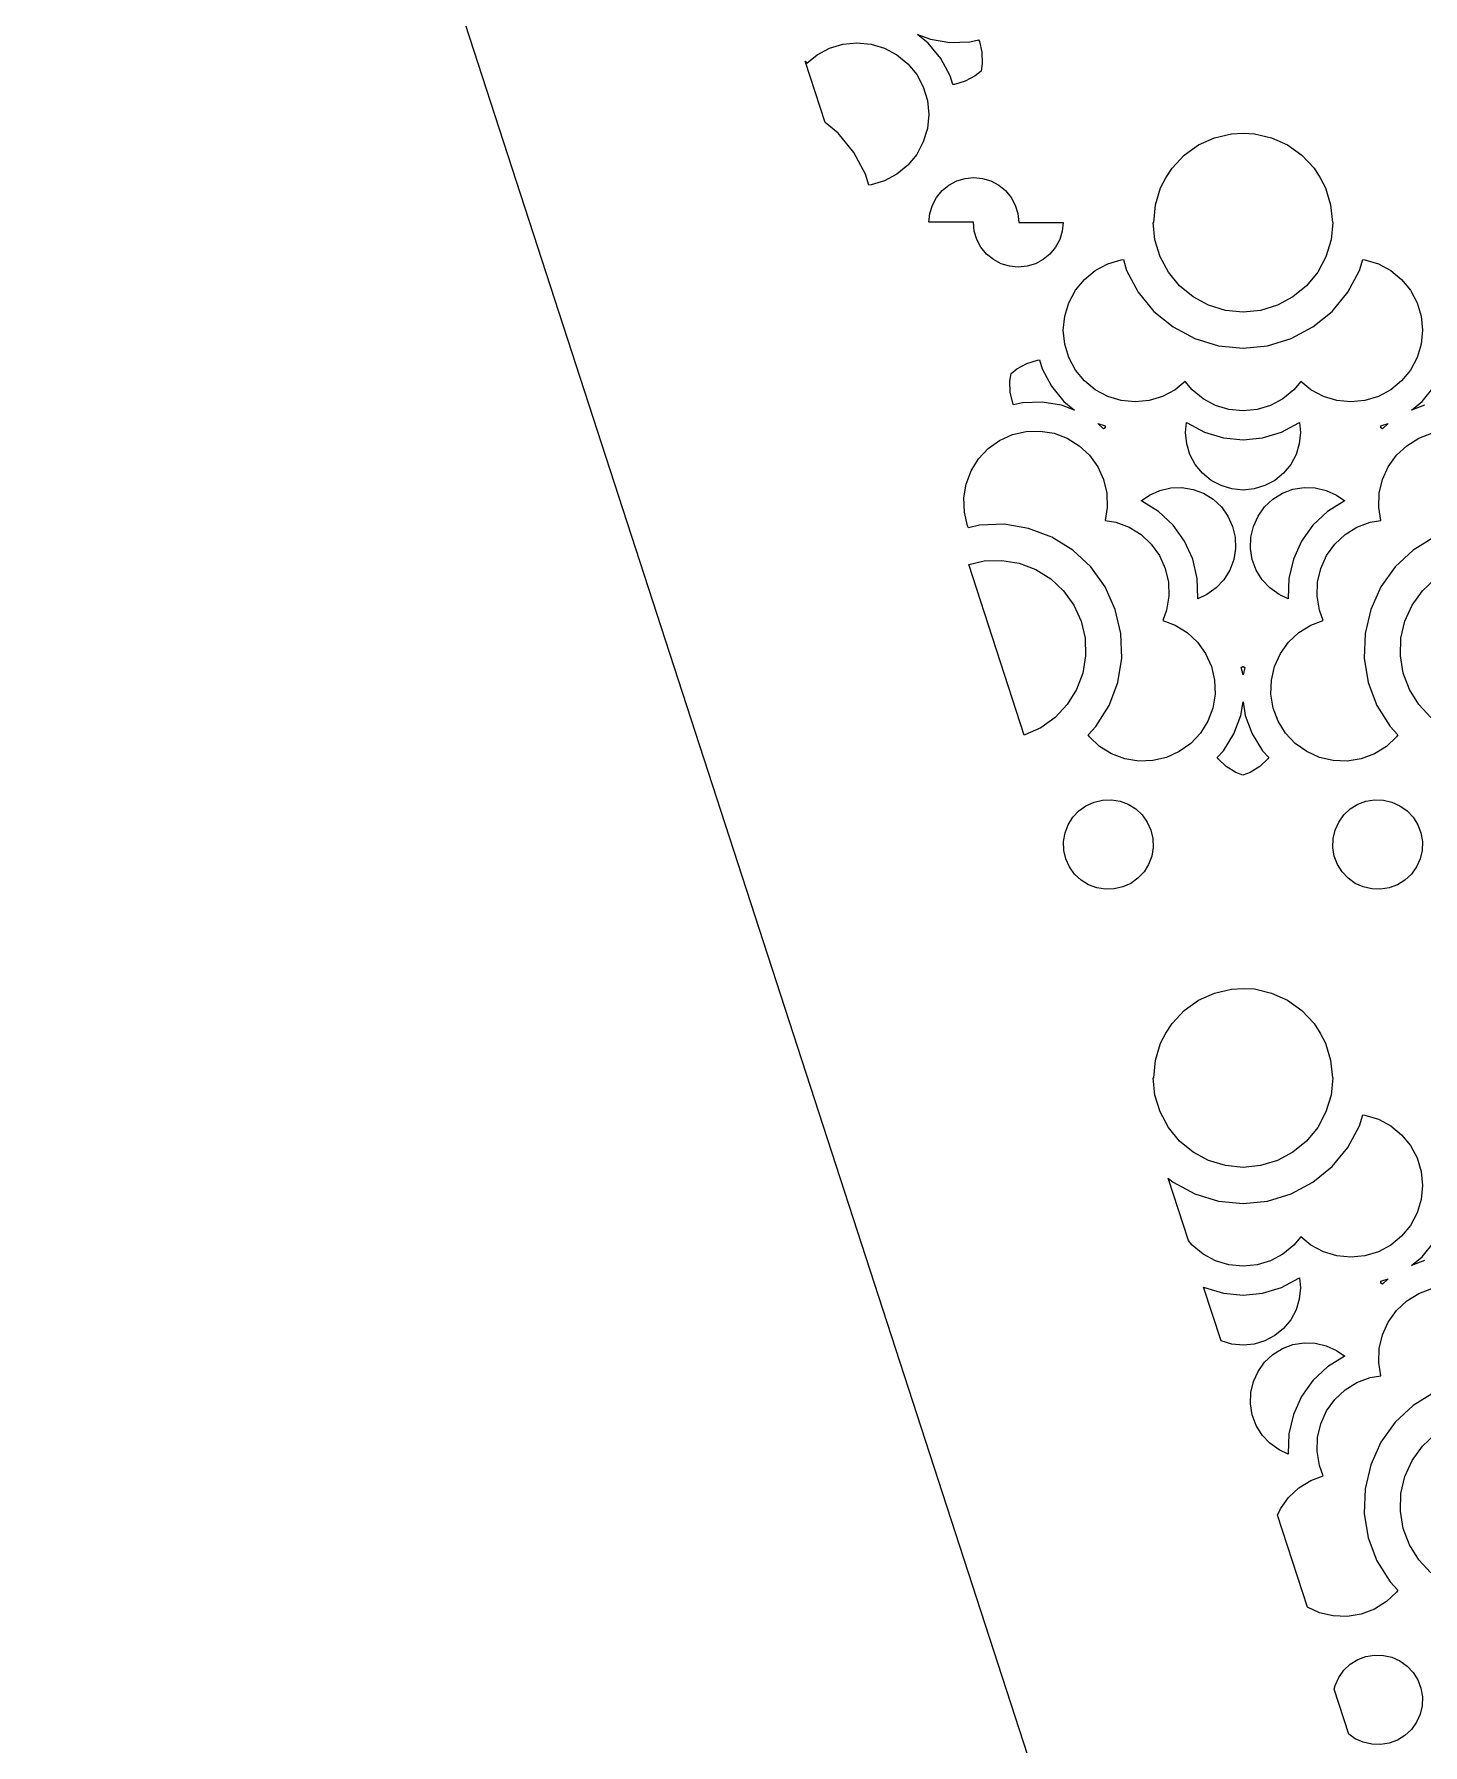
# Model space of a CAD drawing. Header units: metres. Extents: x 20 to 1108, y 20 to 485.
# Drawn here: x 20 to 73.4, y 367.4 to 433.3 of the extents above; entities that cross this region are included whole.
import ezdxf

# ---------------------------------------------------------------- set-up
doc = ezdxf.new("R2010")
doc.units = ezdxf.units.M

msp = doc.modelspace()

# ---------------------------------------------------------------- linework, layer by layer
for p, q in [((20, 484.652), (95, 253.826)), ((54.3916, 432.907), (53.9785, 433.245)), ((53.9785, 433.245), (54.4775, 433.058)), ((49.7207, 432.139), (50.1143, 432.463)), ((50.1143, 432.463), (50.5928, 432.718)), ((50.5928, 432.718), (51.1104, 432.875)), ((51.1104, 432.875), (51.6494, 432.928)), ((51.6494, 432.928), (52.1895, 432.875)), ((52.1895, 432.875), (52.7061, 432.718)), ((52.7061, 432.718), (53.1855, 432.463)), ((53.1855, 432.463), (53.6035, 432.118)), ((54.873, 432.32), (54.3916, 432.907)), ((54.4775, 433.058), (55.2275, 432.934)), ((55.2275, 432.934), (55.9873, 432.959)), ((55.9873, 432.959), (56.3301, 433.039)), ((56.3301, 433.039), (56.3584, 432.977)), ((56.3584, 432.977), (56.4551, 432.557)), ((56.4551, 432.557), (56.4707, 432.123)), ((50.4219, 429.856), (49.6533, 432.221)), ((49.6533, 432.221), (49.7207, 432.139)), ((53.6035, 432.118), (53.9463, 431.7)), ((55.2305, 431.65), (54.873, 432.32)), ((56.4229, 431.835), (56.1973, 431.65)), ((56.4707, 432.123), (56.4229, 431.835)), ((53.9463, 431.7), (54.2021, 431.223)), ((54.2021, 431.223), (54.3594, 430.705)), ((55.334, 431.313), (55.2305, 431.65)), ((55.4004, 431.319), (55.334, 431.313)), ((55.8145, 431.444), (55.4004, 431.319)), ((56.1973, 431.65), (55.8145, 431.444)), ((54.3594, 430.705), (54.4121, 430.165)), ((50.9258, 429.443), (50.4219, 429.856)), ((54.4121, 430.165), (54.3594, 429.627)), ((51.5283, 428.708), (50.9258, 429.443)), ((54.3594, 429.627), (54.2021, 429.109)), ((64.7852, 428.994), (65.3994, 429.272)), ((65.3994, 429.272), (66.0576, 429.425)), ((66.0576, 429.425), (66.5, 429.44)), ((66.5, 429.44), (66.9414, 429.426)), ((66.9414, 429.426), (67.5996, 429.272)), ((67.5996, 429.272), (68.2148, 428.993)), ((51.9766, 427.871), (51.5283, 428.708)), ((53.9463, 428.631), (53.6035, 428.213)), ((54.2021, 429.109), (53.9463, 428.631)), ((63.7686, 428.104), (64.2314, 428.598)), ((64.2314, 428.598), (64.7852, 428.994)), ((68.2148, 428.993), (68.7686, 428.597)), ((68.7686, 428.597), (69.2314, 428.103)), ((52.1035, 427.449), (51.9766, 427.871)), ((53.1855, 427.869), (52.7061, 427.613)), ((53.6035, 428.213), (53.1855, 427.869)), ((63.5371, 427.732), (63.7686, 428.104)), ((69.2314, 428.103), (69.4619, 427.732)), ((52.1895, 427.457), (52.1035, 427.449)), ((52.7061, 427.613), (52.1895, 427.457)), ((54.7109, 426.975), (54.9258, 427.236)), ((54.9258, 427.236), (55.1865, 427.45)), ((55.1865, 427.45), (55.4854, 427.611)), ((55.4854, 427.611), (55.8086, 427.708)), ((55.8086, 427.708), (56.1455, 427.741)), ((56.1455, 427.741), (56.4814, 427.708)), ((56.4814, 427.708), (56.8047, 427.611)), ((56.8047, 427.611), (57.1035, 427.45)), ((57.1035, 427.45), (57.3643, 427.236)), ((57.3643, 427.236), (57.5791, 426.975)), ((63.1309, 426.691), (63.3271, 427.337)), ((63.3271, 427.337), (63.5371, 427.732)), ((69.4619, 427.732), (69.6729, 427.337)), ((69.6729, 427.337), (69.8691, 426.691)), ((54.4531, 426.353), (54.5508, 426.676)), ((54.5508, 426.676), (54.7109, 426.975)), ((57.5791, 426.975), (57.7383, 426.676)), ((57.7383, 426.676), (57.8359, 426.353)), ((63.0635, 426.013), (63.1309, 426.691)), ((69.8691, 426.691), (69.9365, 426.013)), ((54.4199, 426.02), (54.4531, 426.353)), ((56.1299, 426.02), (54.4199, 426.02)), ((56.1641, 425.679), (56.1299, 426.02)), ((57.8359, 426.353), (57.8701, 426.013)), ((57.8701, 426.013), (59.5801, 426.013)), ((59.5801, 426.013), (59.5469, 425.679)), ((63.1123, 425.342), (63.0459, 426.013)), ((63.0459, 426.013), (63.0635, 426.013)), ((69.9531, 426.013), (69.8877, 425.342)), ((69.9365, 426.013), (69.9531, 426.013)), ((56.2617, 425.357), (56.1641, 425.679)), ((56.4209, 425.058), (56.2617, 425.357)), ((59.4492, 425.357), (59.29, 425.058)), ((59.5469, 425.679), (59.4492, 425.357)), ((63.3086, 424.694), (63.1123, 425.342)), ((69.8877, 425.342), (69.6904, 424.694)), ((56.6357, 424.796), (56.4209, 425.058)), ((56.8965, 424.581), (56.6357, 424.796)), ((57.1953, 424.422), (56.8965, 424.581)), ((58.8135, 424.581), (58.5146, 424.422)), ((59.0752, 424.796), (58.8135, 424.581)), ((59.29, 425.058), (59.0752, 424.796)), ((61.2939, 424.418), (61.8105, 424.575)), ((61.8105, 424.575), (61.8965, 424.583)), ((61.8965, 424.583), (62.0234, 424.161)), ((63.6279, 424.098), (63.3086, 424.694)), ((69.6904, 424.694), (69.3721, 424.098)), ((70.9756, 424.161), (71.1035, 424.583)), ((71.1035, 424.583), (71.1885, 424.575)), ((71.1885, 424.575), (71.7061, 424.418)), ((57.5186, 424.323), (57.1953, 424.422)), ((57.8545, 424.291), (57.5186, 424.323)), ((58.1914, 424.324), (57.8545, 424.291)), ((58.5146, 424.422), (58.1914, 424.324)), ((60.3975, 423.819), (60.8145, 424.163)), ((60.8145, 424.163), (61.2939, 424.418)), ((62.0234, 424.161), (62.4717, 423.324)), ((64.0576, 423.573), (63.6279, 424.098)), ((69.3721, 424.098), (68.9424, 423.573)), ((70.5273, 423.324), (70.9756, 424.161)), ((71.7061, 424.418), (72.1846, 424.163)), ((72.1846, 424.163), (72.6025, 423.819)), ((59.7979, 422.923), (60.0537, 423.402)), ((60.0537, 423.402), (60.3975, 423.819)), ((62.4717, 423.324), (63.0742, 422.59)), ((64.5811, 423.145), (64.0576, 423.573)), ((68.9424, 423.573), (68.4189, 423.145)), ((69.9258, 422.59), (70.5273, 423.324)), ((72.6025, 423.819), (72.9463, 423.401)), ((72.9463, 423.401), (73.2021, 422.923)), ((59.6406, 422.405), (59.7979, 422.923)), ((63.0742, 422.59), (63.8076, 421.988)), ((65.1787, 422.824), (64.5811, 423.145)), ((65.8262, 422.628), (65.1787, 422.824)), ((66.5, 422.562), (65.8262, 422.628)), ((67.1729, 422.629), (66.5, 422.562)), ((67.8213, 422.824), (67.1729, 422.629)), ((68.4189, 423.145), (67.8213, 422.824)), ((69.1914, 421.988), (69.9258, 422.59)), ((73.2021, 422.923), (73.3584, 422.405)), ((59.5879, 421.866), (59.6406, 422.405)), ((63.8076, 421.988), (64.6455, 421.54)), ((68.3545, 421.54), (69.1914, 421.988)), ((73.3584, 422.405), (73.4111, 421.865)), ((59.6406, 421.327), (59.5879, 421.866)), ((59.7979, 420.81), (59.6406, 421.327)), ((64.6455, 421.54), (65.5557, 421.264)), ((65.5557, 421.264), (66.5, 421.17)), ((66.5, 421.17), (67.4443, 421.264)), ((67.4443, 421.264), (68.3545, 421.54)), ((73.3594, 421.327), (73.2021, 420.81)), ((73.4111, 421.865), (73.3594, 421.327)), ((57.8027, 420.383), (58.1855, 420.588)), ((58.1855, 420.588), (58.5996, 420.713)), ((58.5996, 420.713), (58.666, 420.719)), ((58.666, 420.719), (58.7695, 420.382)), ((60.0537, 420.331), (59.7979, 420.81)), ((73.2021, 420.81), (72.9463, 420.331)), ((57.5293, 419.909), (57.5771, 420.197)), ((57.5771, 420.197), (57.8027, 420.383)), ((58.7695, 420.382), (59.127, 419.712)), ((60.3965, 419.913), (60.0537, 420.331)), ((72.9463, 420.331), (72.6025, 419.913)), ((57.5449, 419.475), (57.5293, 419.909)), ((57.6416, 419.055), (57.5449, 419.475)), ((59.127, 419.712), (59.6084, 419.125)), ((60.8145, 419.569), (60.3965, 419.913)), ((61.2939, 419.314), (60.8145, 419.569)), ((61.8105, 419.156), (61.2939, 419.314)), ((63.4072, 419.314), (62.8896, 419.157)), ((63.8857, 419.569), (63.4072, 419.314)), ((64.2793, 419.893), (63.8857, 419.569)), ((64.5459, 419.568), (64.2793, 419.893)), ((64.9648, 419.224), (64.5459, 419.568)), ((68.4531, 419.568), (68.0342, 419.224)), ((68.7197, 419.893), (68.4531, 419.568)), ((69.1143, 419.569), (68.7197, 419.893)), ((69.5918, 419.314), (69.1143, 419.569)), ((70.1104, 419.156), (69.5918, 419.314)), ((71.7061, 419.314), (71.1885, 419.157)), ((72.1846, 419.569), (71.7061, 419.314)), ((72.6025, 419.913), (72.1846, 419.569)), ((73.3906, 419.125), (73.8721, 419.712)), ((57.6699, 418.993), (57.6416, 419.055)), ((58.0127, 419.073), (57.6699, 418.993)), ((58.7725, 419.098), (58.0127, 419.073)), ((59.5225, 418.974), (58.7725, 419.098)), ((60.0215, 418.786), (59.5225, 418.974)), ((59.6084, 419.125), (60.0215, 418.786)), ((62.3506, 419.104), (61.8105, 419.156)), ((62.8896, 419.157), (62.3506, 419.104)), ((65.4434, 418.968), (64.9648, 419.224)), ((65.9609, 418.811), (65.4434, 418.968)), ((66.5, 418.758), (65.9609, 418.811)), ((67.0391, 418.812), (66.5, 418.758)), ((67.5566, 418.968), (67.0391, 418.812)), ((68.0342, 419.224), (67.5566, 418.968)), ((70.6494, 419.104), (70.1104, 419.156)), ((71.1885, 419.157), (70.6494, 419.104)), ((72.9795, 418.787), (73.3906, 419.125)), ((73.4775, 418.975), (72.9795, 418.787)), ((57.6318, 417.846), (58.1572, 417.968)), ((58.1572, 417.968), (58.7012, 417.986)), ((58.7012, 417.986), (59.2334, 417.898)), ((60.917, 418.27), (61.2031, 418.183)), ((61.1367, 418.065), (60.917, 418.27)), ((61.1943, 418.108), (61.1367, 418.065)), ((61.1973, 418.115), (61.1943, 418.108)), ((61.2031, 418.183), (61.1973, 418.115)), ((64.291, 417.925), (64.3291, 418.312)), ((64.3291, 418.312), (64.3457, 418.297)), ((64.3457, 418.297), (65.0166, 417.939)), ((67.9834, 417.939), (68.6533, 418.297)), ((68.6533, 418.297), (68.6699, 418.312)), ((68.6699, 418.312), (68.709, 417.923)), ((71.7959, 418.183), (72.0811, 418.269)), ((71.8027, 418.115), (71.7959, 418.183)), ((71.8047, 418.109), (71.8027, 418.115)), ((71.8633, 418.065), (71.8047, 418.109)), ((72.0811, 418.269), (71.8633, 418.065)), ((56.3281, 416.912), (56.6982, 417.307)), ((56.6982, 417.307), (57.1377, 417.622)), ((57.1377, 417.622), (57.6318, 417.846)), ((59.2334, 417.898), (59.7412, 417.707)), ((59.7412, 417.707), (60.2021, 417.421)), ((60.2021, 417.421), (60.5957, 417.051)), ((64.334, 417.493), (64.291, 417.925)), ((64.458, 417.079), (64.334, 417.493)), ((65.0166, 417.939), (65.7441, 417.719)), ((65.7441, 417.719), (66.5, 417.644)), ((66.5, 417.644), (67.2559, 417.719)), ((67.2559, 417.719), (67.9834, 417.939)), ((68.666, 417.493), (68.541, 417.079)), ((68.709, 417.923), (68.666, 417.493)), ((72.4043, 417.052), (72.7979, 417.421)), ((72.7979, 417.421), (73.2588, 417.708)), ((73.2588, 417.708), (73.7656, 417.899)), ((56.042, 416.451), (56.3281, 416.912)), ((60.5957, 417.051), (60.9111, 416.611)), ((64.6621, 416.697), (64.458, 417.079)), ((64.9375, 416.361), (64.6621, 416.697)), ((68.3369, 416.697), (68.0625, 416.361)), ((68.541, 417.079), (68.3369, 416.697)), ((72.0889, 416.611), (72.4043, 417.052)), ((55.8516, 415.944), (56.042, 416.451)), ((60.9111, 416.611), (61.1348, 416.117)), ((61.1348, 416.117), (61.2578, 415.59)), ((65.2715, 416.088), (64.9375, 416.361)), ((65.6543, 415.883), (65.2715, 416.088)), ((67.7275, 416.088), (67.3447, 415.883)), ((68.0625, 416.361), (67.7275, 416.088)), ((71.7412, 415.591), (71.8643, 416.117)), ((71.8643, 416.117), (72.0889, 416.611)), ((55.7627, 415.411), (55.8516, 415.944)), ((55.7812, 414.868), (55.7627, 415.411)), ((61.2578, 415.59), (61.2764, 415.049)), ((62.5869, 415.294), (62.9033, 415.52)), ((62.9033, 415.52), (63.2979, 415.698)), ((63.2979, 415.698), (63.7188, 415.797)), ((63.7188, 415.797), (64.1523, 415.813)), ((64.1523, 415.813), (64.5801, 415.741)), ((64.5801, 415.741), (64.9854, 415.588)), ((64.9854, 415.588), (65.3535, 415.36)), ((65.3535, 415.36), (65.6689, 415.064)), ((66.0684, 415.757), (65.6543, 415.883)), ((66.5, 415.715), (66.0684, 415.757)), ((66.9307, 415.758), (66.5, 415.715)), ((67.3447, 415.883), (66.9307, 415.758)), ((67.3311, 415.065), (67.6465, 415.36)), ((67.6465, 415.36), (68.0146, 415.589)), ((68.0146, 415.589), (68.4199, 415.742)), ((68.4199, 415.742), (68.8477, 415.813)), ((68.8477, 415.813), (69.2812, 415.798)), ((69.2812, 415.798), (69.7012, 415.699)), ((69.7012, 415.699), (70.0967, 415.521)), ((70.0967, 415.521), (70.4131, 415.294)), ((71.7246, 415.049), (71.7412, 415.591)), ((55.9033, 414.342), (55.7812, 414.868)), ((61.2764, 415.049), (61.1924, 414.546)), ((62.6084, 415.285), (62.5869, 415.294)), ((63.2539, 414.884), (62.6084, 415.285)), ((63.8076, 414.364), (63.2539, 414.884)), ((65.6689, 415.064), (65.9209, 414.712)), ((65.9209, 414.712), (66.0996, 414.317)), ((66.9004, 414.318), (67.0791, 414.712)), ((67.0791, 414.712), (67.3311, 415.065)), ((69.7461, 414.884), (69.1914, 414.364)), ((70.3916, 415.286), (69.7461, 414.884)), ((70.4131, 415.294), (70.3916, 415.286)), ((71.8076, 414.546), (71.7246, 415.049)), ((55.9385, 414.264), (55.9033, 414.342)), ((56.3682, 414.364), (55.9385, 414.264)), ((57.3174, 414.396), (56.3682, 414.364)), ((58.2539, 414.24), (57.3174, 414.396)), ((59.1436, 413.906), (58.2539, 414.24)), ((61.1924, 414.546), (61.6074, 414.478)), ((61.6074, 414.478), (62.1152, 414.286)), ((62.1152, 414.286), (62.5762, 414)), ((62.5762, 414), (62.9707, 413.63)), ((64.25, 413.747), (63.8076, 414.364)), ((66.0996, 414.317), (66.1982, 413.896)), ((66.8018, 413.897), (66.9004, 414.318)), ((69.1914, 414.364), (68.749, 413.747)), ((70.0303, 413.631), (70.4238, 414.001)), ((70.4238, 414.001), (70.8848, 414.286)), ((70.8848, 414.286), (71.3926, 414.478)), ((71.3926, 414.478), (71.8076, 414.546)), ((59.9492, 413.405), (59.1436, 413.906)), ((60.6436, 412.755), (59.9492, 413.405)), ((62.9707, 413.63), (63.2852, 413.191)), ((64.5635, 413.055), (64.25, 413.747)), ((66.2119, 413.462), (66.1426, 413.036)), ((66.1982, 413.896), (66.2119, 413.462)), ((66.7881, 413.463), (66.8018, 413.897)), ((66.8574, 413.036), (66.7881, 413.463)), ((68.749, 413.747), (68.4365, 413.056)), ((69.7139, 413.191), (70.0303, 413.631)), ((73.0508, 413.405), (72.3564, 412.755)), ((73.8564, 413.906), (73.0508, 413.405)), ((55.9492, 412.845), (56.5488, 412.986)), ((58.0811, 406.284), (55.9492, 412.845)), ((56.5488, 412.986), (57.2266, 413.008)), ((57.2266, 413.008), (57.8945, 412.898)), ((57.8945, 412.898), (58.5283, 412.658)), ((61.1963, 411.985), (60.6436, 412.755)), ((63.2852, 413.191), (63.5088, 412.696)), ((63.5088, 412.696), (63.6318, 412.17)), ((64.7363, 412.316), (64.5635, 413.055)), ((66.1426, 413.036), (65.9893, 412.63)), ((67.0107, 412.631), (66.8574, 413.036)), ((68.4365, 413.056), (68.2627, 412.316)), ((69.3672, 412.171), (69.4912, 412.696)), ((69.4912, 412.696), (69.7139, 413.191)), ((72.3564, 412.755), (71.8027, 411.985)), ((58.5283, 412.658), (59.1035, 412.301)), ((59.1035, 412.301), (59.5977, 411.838)), ((63.6318, 412.17), (63.6494, 411.629)), ((64.7617, 411.556), (64.7363, 412.316)), ((65.7607, 412.262), (65.4648, 411.946)), ((65.9893, 412.63), (65.7607, 412.262)), ((67.2393, 412.263), (67.0107, 412.631)), ((67.5352, 411.947), (67.2393, 412.263)), ((68.2627, 412.316), (68.2383, 411.556)), ((69.3506, 411.629), (69.3672, 412.171)), ((73.4033, 411.839), (73.8965, 412.301)), ((59.5977, 411.838), (59.9912, 411.289)), ((61.5869, 411.119), (61.1963, 411.985)), ((63.6494, 411.629), (63.5615, 411.094)), ((65.1123, 411.694), (64.7578, 411.533)), ((64.7578, 411.533), (64.7617, 411.556)), ((65.4648, 411.946), (65.1123, 411.694)), ((67.8867, 411.694), (67.5352, 411.947)), ((68.2422, 411.533), (67.8867, 411.694)), ((68.2383, 411.556), (68.2422, 411.533)), ((69.4385, 411.095), (69.3506, 411.629)), ((71.8027, 411.985), (71.4121, 411.119)), ((73.0078, 411.289), (73.4033, 411.839)), ((59.9912, 411.289), (60.2705, 410.671)), ((61.8037, 410.194), (61.5869, 411.119)), ((63.5615, 411.094), (63.4131, 410.699)), ((69.5869, 410.699), (69.4385, 411.095)), ((71.4121, 411.119), (71.1953, 410.194)), ((72.7295, 410.672), (73.0078, 411.289)), ((60.2705, 410.671), (60.4238, 410.013)), ((61.835, 409.245), (61.8037, 410.194)), ((63.4131, 410.699), (63.8906, 410.52)), ((63.8906, 410.52), (64.3506, 410.235)), ((64.3506, 410.235), (64.7461, 409.863)), ((68.2549, 409.864), (68.6484, 410.235)), ((68.6484, 410.235), (69.1094, 410.521)), ((69.1094, 410.521), (69.5869, 410.699)), ((71.1953, 410.194), (71.165, 409.245)), ((72.5752, 410.013), (72.7295, 410.672)), ((60.4238, 410.013), (60.4473, 409.336)), ((64.7461, 409.863), (65.0605, 409.425)), ((65.0605, 409.425), (65.2852, 408.93)), ((67.7148, 408.931), (67.9385, 409.425)), ((67.9385, 409.425), (68.2549, 409.864)), ((72.5537, 409.337), (72.5752, 410.013)), ((60.4473, 409.336), (60.3369, 408.668)), ((61.6797, 408.308), (61.835, 409.245)), ((65.2852, 408.93), (65.4072, 408.404)), ((66.4326, 408.892), (66.4932, 408.92)), ((66.5, 408.603), (66.4326, 408.892)), ((66.4932, 408.92), (66.501, 408.922)), ((66.5674, 408.893), (66.5, 408.603)), ((66.501, 408.922), (66.5674, 408.893)), ((67.5918, 408.404), (67.7148, 408.931)), ((71.165, 409.245), (71.3203, 408.309)), ((72.6631, 408.669), (72.5537, 409.337)), ((60.3369, 408.668), (60.0977, 408.034)), ((61.3457, 407.419), (61.6797, 408.308)), ((65.4072, 408.404), (65.4258, 407.862)), ((67.5742, 407.862), (67.5918, 408.404)), ((71.3203, 408.309), (71.6543, 407.42)), ((72.9023, 408.034), (72.6631, 408.669)), ((59.7402, 407.459), (59.2773, 406.965)), ((60.0977, 408.034), (59.7402, 407.459)), ((60.8438, 406.612), (61.3457, 407.419)), ((65.4258, 407.862), (65.3369, 407.328)), ((66.4131, 407.039), (66.5, 407.563)), ((66.5, 407.563), (66.5869, 407.04)), ((67.6631, 407.328), (67.5742, 407.862)), ((71.6543, 407.42), (72.1553, 406.613)), ((73.2598, 407.46), (72.9023, 408.034)), ((73.7217, 406.966), (73.2598, 407.46)), ((59.2773, 406.965), (58.7275, 406.57)), ((65.1465, 406.821), (64.8604, 406.361)), ((65.3369, 407.328), (65.1465, 406.821)), ((66.1455, 406.329), (66.4131, 407.039)), ((66.5869, 407.04), (66.8545, 406.329)), ((67.8535, 406.822), (67.6631, 407.328)), ((68.1396, 406.361), (67.8535, 406.822)), ((58.1084, 406.291), (58.0811, 406.284)), ((58.7275, 406.57), (58.1084, 406.291)), ((60.542, 406.29), (60.8438, 406.612)), ((60.5918, 406.222), (60.542, 406.29)), ((60.9854, 405.853), (60.5918, 406.222)), ((64.8604, 406.361), (64.4902, 405.966)), ((65.7441, 405.684), (66.1455, 406.329)), ((66.8545, 406.329), (67.2559, 405.684)), ((68.5098, 405.967), (68.1396, 406.361)), ((72.4082, 406.222), (72.0137, 405.853)), ((72.1553, 406.613), (72.458, 406.291)), ((72.458, 406.291), (72.4082, 406.222)), ((61.4463, 405.566), (60.9854, 405.853)), ((61.9541, 405.374), (61.4463, 405.566)), ((64.0498, 405.651), (63.5557, 405.427)), ((64.4902, 405.966), (64.0498, 405.651)), ((65.5029, 405.426), (65.7441, 405.684)), ((67.2559, 405.684), (67.4971, 405.426)), ((68.9502, 405.652), (68.5098, 405.967)), ((69.4434, 405.427), (68.9502, 405.652)), ((71.5527, 405.566), (71.0459, 405.375)), ((72.0137, 405.853), (71.5527, 405.566)), ((62.4873, 405.286), (61.9541, 405.374)), ((63.0293, 405.305), (62.4873, 405.286)), ((63.5557, 405.427), (63.0293, 405.305)), ((65.542, 405.371), (65.5029, 405.426)), ((65.8574, 405.076), (65.542, 405.371)), ((66.2266, 404.846), (65.8574, 405.076)), ((66.499, 404.744), (66.2266, 404.846)), ((66.7734, 404.847), (66.499, 404.744)), ((67.1416, 405.076), (66.7734, 404.847)), ((67.458, 405.372), (67.1416, 405.076)), ((67.4971, 405.426), (67.458, 405.372)), ((69.9707, 405.304), (69.4434, 405.427)), ((70.5127, 405.287), (69.9707, 405.304)), ((71.0459, 405.375), (70.5127, 405.287)), ((60.1846, 403.373), (60.459, 403.569)), ((60.459, 403.569), (60.7686, 403.709)), ((60.7686, 403.709), (61.0967, 403.785)), ((61.0967, 403.785), (61.4355, 403.797)), ((61.4355, 403.797), (61.7695, 403.741)), ((61.7695, 403.741), (62.0859, 403.622)), ((62.0859, 403.622), (62.373, 403.444)), ((70.627, 403.444), (70.9141, 403.623)), ((70.9141, 403.623), (71.2305, 403.742)), ((71.2305, 403.742), (71.5645, 403.797)), ((71.5645, 403.797), (71.9033, 403.786)), ((71.9033, 403.786), (72.2314, 403.709)), ((72.2314, 403.709), (72.5371, 403.57)), ((72.5371, 403.57), (72.8154, 403.372)), ((59.6553, 402.523), (59.7744, 402.838)), ((59.7744, 402.838), (59.9541, 403.126)), ((59.9541, 403.126), (60.1846, 403.373)), ((62.373, 403.444), (62.6201, 403.212)), ((62.6201, 403.212), (62.8164, 402.938)), ((62.8164, 402.938), (62.9561, 402.63)), ((70.043, 402.63), (70.1826, 402.938)), ((70.1826, 402.938), (70.3799, 403.213)), ((70.3799, 403.213), (70.627, 403.444)), ((72.8154, 403.372), (73.0469, 403.125)), ((73.0469, 403.125), (73.2256, 402.838)), ((73.2256, 402.838), (73.3447, 402.522)), ((59.5996, 402.189), (59.6553, 402.523)), ((59.6123, 401.849), (59.5996, 402.189)), ((62.9561, 402.63), (63.0322, 402.301)), ((63.0322, 402.301), (63.0439, 401.963)), ((69.9561, 401.963), (69.9668, 402.302)), ((69.9668, 402.302), (70.043, 402.63)), ((73.3447, 402.522), (73.3994, 402.188)), ((73.3994, 402.188), (73.3887, 401.849)), ((59.6885, 401.521), (59.6123, 401.849)), ((59.8281, 401.212), (59.6885, 401.521)), ((62.9893, 401.629), (62.8701, 401.313)), ((63.0439, 401.963), (62.9893, 401.629)), ((70.0107, 401.629), (69.9561, 401.963)), ((70.1299, 401.313), (70.0107, 401.629)), ((73.3115, 401.521), (73.1719, 401.212)), ((73.3887, 401.849), (73.3115, 401.521)), ((60.0234, 400.939), (59.8281, 401.212)), ((60.2705, 400.707), (60.0234, 400.939)), ((62.6914, 401.026), (62.46, 400.778)), ((62.8701, 401.313), (62.6914, 401.026)), ((70.3086, 401.026), (70.1299, 401.313)), ((70.54, 400.778), (70.3086, 401.026)), ((72.9756, 400.938), (72.7285, 400.707)), ((73.1719, 401.212), (72.9756, 400.938)), ((60.5586, 400.528), (60.2705, 400.707)), ((60.875, 400.409), (60.5586, 400.528)), ((61.208, 400.354), (60.875, 400.409)), ((61.5479, 400.364), (61.208, 400.354)), ((61.876, 400.442), (61.5479, 400.364)), ((62.1816, 400.58), (61.876, 400.442)), ((62.46, 400.778), (62.1816, 400.58)), ((70.8174, 400.58), (70.54, 400.778)), ((71.124, 400.442), (70.8174, 400.58)), ((71.4521, 400.364), (71.124, 400.442)), ((71.792, 400.354), (71.4521, 400.364)), ((72.125, 400.409), (71.792, 400.354)), ((72.4414, 400.528), (72.125, 400.409)), ((72.7285, 400.707), (72.4414, 400.528)), ((64.7852, 396.085), (65.3994, 396.362)), ((65.3994, 396.362), (66.0576, 396.516)), ((66.0576, 396.516), (66.5, 396.53)), ((66.5, 396.53), (66.9414, 396.517)), ((66.9414, 396.517), (67.5996, 396.362)), ((67.5996, 396.362), (68.2148, 396.084)), ((63.7686, 395.194), (64.2314, 395.689)), ((64.2314, 395.689), (64.7852, 396.085)), ((68.2148, 396.084), (68.7686, 395.688)), ((68.7686, 395.688), (69.2314, 395.194)), ((63.5371, 394.822), (63.7686, 395.194)), ((69.2314, 395.194), (69.4619, 394.822)), ((63.1309, 393.781), (63.3271, 394.429)), ((63.3271, 394.429), (63.5371, 394.822)), ((69.4619, 394.822), (69.6729, 394.429)), ((69.6729, 394.429), (69.8691, 393.781)), ((63.0635, 393.104), (63.1309, 393.781)), ((69.8691, 393.781), (69.9365, 393.104)), ((63.1123, 392.433), (63.0459, 393.104)), ((63.0459, 393.104), (63.0635, 393.104)), ((69.9531, 393.104), (69.8877, 392.433)), ((69.9365, 393.104), (69.9531, 393.104)), ((63.3086, 391.785), (63.1123, 392.433)), ((69.8877, 392.433), (69.6904, 391.785)), ((63.6279, 391.189), (63.3086, 391.785)), ((69.6904, 391.785), (69.3721, 391.189)), ((70.9756, 391.252), (71.1035, 391.674)), ((71.1035, 391.674), (71.1885, 391.667)), ((71.1885, 391.667), (71.7061, 391.51)), ((64.0576, 390.664), (63.6279, 391.189)), ((69.3721, 391.189), (68.9424, 390.664)), ((70.5273, 390.415), (70.9756, 391.252)), ((71.7061, 391.51), (72.1846, 391.254)), ((72.1846, 391.254), (72.6025, 390.91)), ((64.5811, 390.236), (64.0576, 390.664)), ((68.9424, 390.664), (68.4189, 390.236)), ((69.9258, 389.681), (70.5273, 390.415)), ((72.6025, 390.91), (72.9463, 390.492)), ((72.9463, 390.492), (73.2021, 390.014)), ((65.1787, 389.915), (64.5811, 390.236)), ((65.8262, 389.719), (65.1787, 389.915)), ((66.5, 389.653), (65.8262, 389.719)), ((67.1729, 389.72), (66.5, 389.653)), ((67.8213, 389.915), (67.1729, 389.72)), ((68.4189, 390.236), (67.8213, 389.915)), ((69.1914, 389.079), (69.9258, 389.681)), ((73.2021, 390.014), (73.3584, 389.496)), ((64.3994, 386.837), (63.6221, 389.232)), ((63.6221, 389.232), (63.8076, 389.079)), ((63.8076, 389.079), (64.6455, 388.631)), ((68.3545, 388.631), (69.1914, 389.079)), ((73.3584, 389.496), (73.4111, 388.956)), ((64.6455, 388.631), (65.5557, 388.356)), ((65.5557, 388.356), (66.5, 388.262)), ((66.5, 388.262), (67.4443, 388.356)), ((67.4443, 388.356), (68.3545, 388.631)), ((73.3594, 388.418), (73.2021, 387.901)), ((73.4111, 388.956), (73.3594, 388.418)), ((73.2021, 387.901), (72.9463, 387.422)), ((72.9463, 387.422), (72.6025, 387.004)), ((64.5459, 386.658), (64.3994, 386.837)), ((64.9648, 386.315), (64.5459, 386.658)), ((68.4531, 386.658), (68.0342, 386.315)), ((68.7197, 386.984), (68.4531, 386.658)), ((69.1143, 386.66), (68.7197, 386.984)), ((69.5918, 386.404), (69.1143, 386.66)), ((70.1104, 386.247), (69.5918, 386.404)), ((71.7061, 386.404), (71.1885, 386.248)), ((72.1846, 386.66), (71.7061, 386.404)), ((72.6025, 387.004), (72.1846, 386.66)), ((73.3906, 386.216), (73.8721, 386.803)), ((65.4434, 386.059), (64.9648, 386.315)), ((65.9609, 385.902), (65.4434, 386.059)), ((66.5, 385.849), (65.9609, 385.902)), ((67.0391, 385.902), (66.5, 385.849)), ((67.5566, 386.059), (67.0391, 385.902)), ((68.0342, 386.315), (67.5566, 386.059)), ((70.6494, 386.194), (70.1104, 386.247)), ((71.1885, 386.248), (70.6494, 386.194)), ((72.9795, 385.878), (73.3906, 386.216)), ((73.4775, 386.066), (72.9795, 385.878)), ((65.6553, 382.974), (64.9805, 385.049)), ((64.9805, 385.049), (65.0166, 385.029)), ((67.9834, 385.029), (68.6533, 385.388)), ((68.6533, 385.388), (68.6699, 385.402)), ((68.6699, 385.402), (68.709, 385.014)), ((71.7959, 385.274), (72.0811, 385.36)), ((71.8027, 385.206), (71.7959, 385.274)), ((71.8047, 385.199), (71.8027, 385.206)), ((71.8633, 385.155), (71.8047, 385.199)), ((72.0811, 385.36), (71.8633, 385.155)), ((65.0166, 385.029), (65.7441, 384.81)), ((65.7441, 384.81), (66.5, 384.735)), ((66.5, 384.735), (67.2559, 384.81)), ((67.2559, 384.81), (67.9834, 385.029)), ((68.666, 384.584), (68.541, 384.17)), ((68.709, 385.014), (68.666, 384.584)), ((72.4043, 384.143), (72.7979, 384.513)), ((72.7979, 384.513), (73.2588, 384.799)), ((73.2588, 384.799), (73.7656, 384.989)), ((68.3369, 383.787), (68.0625, 383.452)), ((68.541, 384.17), (68.3369, 383.787)), ((72.0889, 383.702), (72.4043, 384.143)), ((67.7275, 383.179), (67.3447, 382.974)), ((68.0625, 383.452), (67.7275, 383.179)), ((71.7412, 382.682), (71.8643, 383.208)), ((71.8643, 383.208), (72.0889, 383.702)), ((66.0684, 382.849), (65.6553, 382.974)), ((66.5, 382.807), (66.0684, 382.849)), ((66.9307, 382.849), (66.5, 382.807)), ((67.3447, 382.974), (66.9307, 382.849)), ((67.3311, 382.155), (67.6465, 382.45)), ((67.6465, 382.45), (68.0146, 382.68)), ((68.0146, 382.68), (68.4199, 382.832)), ((68.4199, 382.832), (68.8477, 382.903)), ((68.8477, 382.903), (69.2812, 382.89)), ((69.2812, 382.89), (69.7012, 382.79)), ((69.7012, 382.79), (70.0967, 382.611)), ((70.0967, 382.611), (70.4131, 382.386)), ((71.7246, 382.141), (71.7412, 382.682)), ((66.9004, 381.408), (67.0791, 381.804)), ((67.0791, 381.804), (67.3311, 382.155)), ((69.7461, 381.976), (69.1914, 381.455)), ((70.3916, 382.377), (69.7461, 381.976)), ((70.4131, 382.386), (70.3916, 382.377)), ((71.8076, 381.638), (71.7246, 382.141)), ((66.8018, 380.987), (66.9004, 381.408)), ((69.1914, 381.455), (68.749, 380.838)), ((70.0303, 380.722), (70.4238, 381.092)), ((70.4238, 381.092), (70.8848, 381.377)), ((70.8848, 381.377), (71.3926, 381.569)), ((71.3926, 381.569), (71.8076, 381.638)), ((66.7881, 380.554), (66.8018, 380.987)), ((66.8574, 380.127), (66.7881, 380.554)), ((68.749, 380.838), (68.4365, 380.147)), ((69.7139, 380.281), (70.0303, 380.722)), ((73.0508, 380.496), (72.3564, 379.847)), ((73.8564, 380.997), (73.0508, 380.496)), ((67.0107, 379.722), (66.8574, 380.127)), ((68.4365, 380.147), (68.2627, 379.406)), ((69.3672, 379.262), (69.4912, 379.787)), ((69.4912, 379.787), (69.7139, 380.281)), ((72.3564, 379.847), (71.8027, 379.075)), ((67.2393, 379.354), (67.0107, 379.722)), ((67.5352, 379.037), (67.2393, 379.354)), ((68.2627, 379.406), (68.2383, 378.648)), ((69.3506, 378.721), (69.3672, 379.262)), ((73.4033, 378.93), (73.8965, 379.393)), ((67.8867, 378.785), (67.5352, 379.037)), ((68.2422, 378.624), (67.8867, 378.785)), ((68.2383, 378.648), (68.2422, 378.624)), ((69.4385, 378.186), (69.3506, 378.721)), ((71.8027, 379.075), (71.4121, 378.21)), ((73.0078, 378.379), (73.4033, 378.93)), ((69.5869, 377.79), (69.4385, 378.186)), ((71.4121, 378.21), (71.1953, 377.285)), ((72.7295, 377.763), (73.0078, 378.379)), ((68.2549, 376.955), (68.6484, 377.325)), ((68.6484, 377.325), (69.1094, 377.611)), ((69.1094, 377.611), (69.5869, 377.79)), ((71.1953, 377.285), (71.165, 376.336)), ((72.5752, 377.105), (72.7295, 377.763)), ((67.8311, 376.277), (67.9385, 376.516)), ((67.9385, 376.516), (68.2549, 376.955)), ((72.5537, 376.428), (72.5752, 377.105)), ((68.9844, 372.727), (67.8311, 376.277)), ((71.165, 376.336), (71.3203, 375.4)), ((72.6631, 375.761), (72.5537, 376.428)), ((71.3203, 375.4), (71.6543, 374.511)), ((72.9023, 375.125), (72.6631, 375.761)), ((71.6543, 374.511), (72.1553, 373.704)), ((73.2598, 374.551), (72.9023, 375.125)), ((73.7217, 374.057), (73.2598, 374.551)), ((72.4082, 373.314), (72.0137, 372.944)), ((72.1553, 373.704), (72.458, 373.381)), ((72.458, 373.381), (72.4082, 373.314)), ((69.4434, 372.519), (68.9844, 372.727)), ((71.5527, 372.656), (71.0459, 372.467)), ((72.0137, 372.944), (71.5527, 372.656)), ((69.9707, 372.395), (69.4434, 372.519)), ((70.5127, 372.378), (69.9707, 372.395)), ((71.0459, 372.467), (70.5127, 372.378)), ((70.627, 370.534), (70.9141, 370.713)), ((70.9141, 370.713), (71.2305, 370.833)), ((71.2305, 370.833), (71.5645, 370.888)), ((71.5645, 370.888), (71.9033, 370.877)), ((71.9033, 370.877), (72.2314, 370.801)), ((72.2314, 370.801), (72.5371, 370.661)), ((72.5371, 370.661), (72.8154, 370.462)), ((70.043, 369.721), (70.1826, 370.029)), ((70.1826, 370.029), (70.3799, 370.305)), ((70.3799, 370.305), (70.627, 370.534)), ((72.8154, 370.462), (73.0469, 370.217)), ((73.0469, 370.217), (73.2256, 369.929)), ((73.2256, 369.929), (73.3447, 369.612)), ((70.0088, 369.573), (70.043, 369.721)), ((70.5693, 367.849), (70.0088, 369.573)), ((73.3447, 369.612), (73.3994, 369.278)), ((73.3994, 369.278), (73.3887, 368.94)), ((73.3115, 368.611), (73.1719, 368.303)), ((73.3887, 368.94), (73.3115, 368.611)), ((72.9756, 368.028), (72.7285, 367.797)), ((73.1719, 368.303), (72.9756, 368.028)), ((70.8174, 367.671), (70.5693, 367.849)), ((71.124, 367.532), (70.8174, 367.671)), ((71.4521, 367.455), (71.124, 367.532)), ((71.792, 367.444), (71.4521, 367.455)), ((72.125, 367.499), (71.792, 367.444)), ((72.4414, 367.619), (72.125, 367.499)), ((72.7285, 367.797), (72.4414, 367.619))]:
    msp.add_line(p, q)

doc.saveas('drawing.dxf')
